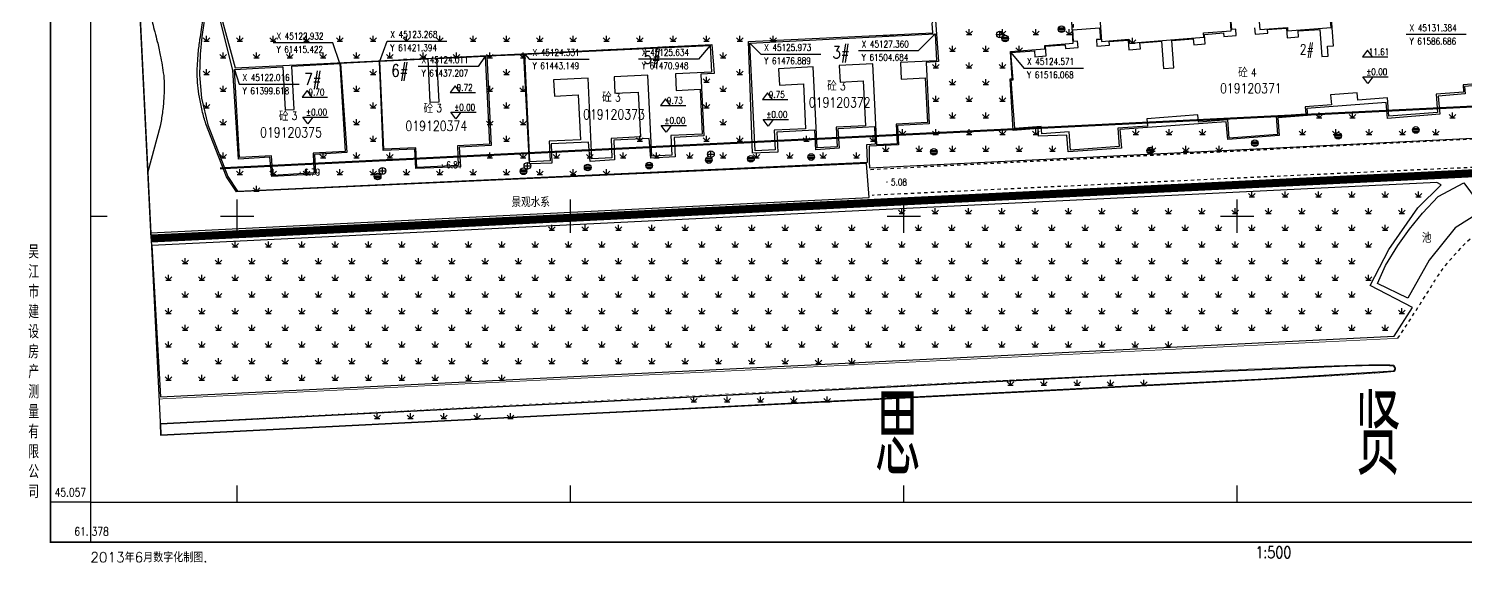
# Model space of a CAD drawing. Extents: x 61369 to 61739, y 45048 to 45284.
# Drawn here: x 61368.7 to 61584.2, y 45048.1 to 45128.1 of the extents above; entities that cross this region are included whole.
import ezdxf
from ezdxf.enums import TextEntityAlignment as Align

# ---------------------------------------------------------------- set-up
doc = ezdxf.new("R2010")
doc.units = 0
doc.header["$LTSCALE"] = 0.5
for name, pattern in [('CENTER', [50.8, 31.75, -6.35, 6.35, -6.35]), ('DASHED', [19.05, 12.7, -6.35]), ('X6', [2, 1, -1])]:
    doc.linetypes.add(name, pattern=pattern)
doc.layers.get('0').update_dxf_attribs({"linetype": 'CONTINUOUS'})
for name, color, linetype, lineweight in [('0建筑退界', 6, 'CONTINUOUS', 18), ('0红线', 1, 'CENTER', 13), ('2建筑轮廓', 7, 'CONTINUOUS', 20), ('2绿化', 8, 'CONTINUOUS', 13)]:
    doc.layers.add(name, color=color, linetype=linetype, lineweight=lineweight)
for name, color, linetype in [('COMPONENT', 4, 'CONTINUOUS'), ('DLSS', 4, 'CONTINUOUS'), ('GCD', 1, 'CONTINUOUS'), ('JMD', 6, 'CONTINUOUS'), ('STAIR', 2, 'CONTINUOUS'), ('SXSS', 5, 'CONTINUOUS'), ('TK', 7, 'CONTINUOUS'), ('ZBTZ', 3, 'CONTINUOUS'), ('ZJ', 7, 'CONTINUOUS')]:
    doc.layers.add(name, color=color, linetype=linetype)
doc.styles.add('HZ', font='rs.shx', dxfattribs={"width": 0.8, "bigfont": 'hztxt.shx'})
doc.styles.add('样式 1', font='txt.shx', dxfattribs={"width": 0.8, "bigfont": 'gbcbig.shx'})
doc.linetypes.add('10421', pattern='A,2,[150,AAA.SHX,S=1,R=0,X=0,Y=1],1e-11', length=2)
doc.linetypes.add('1161', pattern='A,0,[149,AAA.SHX,S=0.15,R=0,X=0,Y=0],-1.6', length=1.6)
doc.linetypes.add('443', pattern='A,9.4,[169,AAA.SHX,S=1,R=0,X=0,Y=0.15],0.6', length=10)

# ---------------------------------------------------------------- blocks, each defined once
blk = doc.blocks.new('gc124')
for p, q in [((-1, 1), (0, 0)), ((-0.8, 0), (0.8, 0)), ((0, 0), (0, 1.6)), ((0, 0), (1, 1))]:
    blk.add_line(p, q)
blk = doc.blocks.new('GC200')
at = {"linetype": 'Continuous', "const_width": 0.2, "flags": 128}
blk.add_lwpolyline([(-0.1, 0, 1), (0.1, 0, 1)], format="xyb", close=True, dxfattribs=at)
blk = doc.blocks.new('gcbj0103')
for p, q in [((-1, 0), (1, 0)), ((-0.9, 0.43), (0.9, 0.43)), ((-0.88, -0.47), (0.88, -0.47))]:
    blk.add_line(p, q)
blk.add_circle((0, 0), 1)
blk = doc.blocks.new('gcbj0102')
for p, q in [((-1, 0), (1, 0)), ((0, -1), (0, 1))]:
    blk.add_line(p, q)
blk.add_circle((0, 0), 1)

msp = doc.modelspace()

# ---------------------------------------------------------------- linework, layer by layer
at = {"linetype": 'Continuous'}
for p, q in [((61504.68, 45127.36), (61502.16, 45124.84)), ((61584.32, 45127.26), (61575.35, 45127.26)), ((61414.37, 45126.04), (61405.4, 45126.04)), ((61415.42, 45122.93), (61414.37, 45126.04)), ((61421.39, 45123.27), (61422.49, 45126.3)), ((61422.49, 45126.3), (61431.46, 45126.3)), ((61470.95, 45125.63), (61469.19, 45123.59)), ((61476.89, 45125.97), (61478.56, 45124.33)), ((61502.16, 45124.84), (61493.18, 45124.84)), ((61516.07, 45124.57), (61517.98, 45122.21)), ((61436.14, 45122.47), (61427.16, 45122.47)), ((61437.21, 45124.01), (61436.14, 45122.47)), ((61443.15, 45124.33), (61443.81, 45123.59)), ((61443.81, 45123.59), (61452.78, 45123.59)), ((61469.19, 45123.59), (61460.21, 45123.59)), ((61478.56, 45124.33), (61487.53, 45124.33)), ((61399.62, 45122.02), (61400.32, 45119.81)), ((61517.98, 45122.21), (61526.95, 45122.21)), ((61400.32, 45119.81), (61409.3, 45119.81))]:
    msp.add_line(p, q, dxfattribs=at)
at = {"linetype": 'Continuous', "flags": 128}
for points in [[(61722.21, 45255.42), (61726.1, 45191.78), (61726.28, 45113.41), (61387.09, 45096.66), (61379.71, 45246.23), (61452.77, 45254.46), (61454.39, 45250.75), (61455.82, 45247.93), (61457.5, 45244.9), (61459.17, 45242.2), (61460.76, 45239.87), (61461.94, 45238.24), (61463.27, 45236.51), (61464.06, 45235.52), (61644.52, 45249.52)], [(61388.49, 45068.86), (61530.65, 45076.03), (61552.59, 45076.97), (61566.5, 45077.53), (61571.04, 45077.64), (61572.86, 45077.6), (61573.44, 45077.55), (61573.64, 45077.3), (61573.68, 45077.06), (61573.5, 45076.77), (61554.07, 45075.54), (61536.55, 45074.66), (61515.23, 45073.55), (61388.58, 45067.16)]]:
    msp.add_lwpolyline(points, close=True, dxfattribs=at)
at = {"layer": '0建筑退界', "linetype": 'DASHED', "ltscale": 0.0003, "const_width": 0.3}
msp.add_lwpolyline([(61706.26, 45122.44), (61397.44, 45107.19)], dxfattribs=at)
msp.add_lwpolyline([(61706.26, 45122.44), (61397.44, 45107.19)], dxfattribs=at)
at = {"layer": '0红线', "linetype": 'CENTER', "ltscale": 0.00075, "const_width": 1.2}
msp.add_lwpolyline([(61387.09, 45096.66), (61726.28, 45113.41), (61726.1, 45191.78), (61722.21, 45255.42)], dxfattribs=at)
at = {"layer": '2绿化', "color": 1}
msp.add_line((61387.09, 45096.67), (61726.18, 45113.41), dxfattribs=at)
at = {"layer": 'DLSS', "linetype": 'X6', "flags": 128}
for points in [[(61529.16, 45134.16), (61525.23, 45133.87), (61525.42, 45128.02), (61525.42, 45128.02)], [(61497.02, 45127.02), (61499.07, 45127.15)], [(61444.94, 45124.45), (61447.05, 45124.58)], [(61456.13, 45125.01), (61454.27, 45124.93)], [(61465.32, 45125.46), (61463.26, 45125.36)], [(61426.45, 45123.56), (61424.97, 45123.53)], [(61495, 45107.04), (61586.39, 45111.66)], [(61574.11, 45081.68), (61575.05, 45083.12), (61575.92, 45084.46), (61576.71, 45085.69), (61577.43, 45086.82), (61578.09, 45087.85), (61578.67, 45088.77), (61579.18, 45089.59), (61579.62, 45090.31), (61580.05, 45090.98), (61580.53, 45091.66), (61581.05, 45092.36), (61581.62, 45093.07), (61582.23, 45093.79), (61582.89, 45094.53), (61583.6, 45095.28), (61584.35, 45096.05), (61585.1, 45096.8), (61585.8, 45097.51), (61586.46, 45098.19), (61587.06, 45098.83), (61587.61, 45099.43), (61588.11, 45100), (61588.56, 45100.52), (61588.96, 45101.01), (61589.31, 45101.46), (61589.62, 45101.89), (61589.89, 45102.29), (61590.12, 45102.66), (61590.31, 45103), (61590.46, 45103.31), (61590.56, 45103.6), (61590.62, 45103.85), (61590.66, 45104.09), (61590.69, 45104.33), (61590.72, 45104.57), (61590.74, 45104.8), (61590.76, 45105.03), (61590.76, 45105.26), (61590.77, 45105.48), (61590.76, 45105.71), (61590.75, 45105.92), (61590.74, 45106.11), (61590.71, 45106.29), (61590.67, 45106.45), (61590.63, 45106.59), (61590.58, 45106.71), (61590.52, 45106.82), (61590.45, 45106.9), (61590.37, 45106.98), (61590.29, 45107.04), (61590.2, 45107.1), (61590.11, 45107.16), (61590.02, 45107.2), (61589.91, 45107.24), (61589.81, 45107.28), (61589.69, 45107.3), (61589.55, 45107.32), (61589.35, 45107.34), (61589.08, 45107.36), (61588.76, 45107.37), (61588.37, 45107.37), (61587.92, 45107.38), (61587.42, 45107.37), (61586.85, 45107.37), (61584.9, 45107.3), (61580.23, 45107.1), (61572.85, 45106.76), (61562.75, 45106.3), (61549.94, 45105.71), (61534.42, 45104.98), (61516.18, 45104.12), (61495.23, 45103.14)]]:
    msp.add_lwpolyline(points, dxfattribs=at)
at = {"layer": 'DLSS', "linetype": 'Continuous', "const_width": 0.1, "flags": 128}
msp.add_lwpolyline([(61574.11, 45081.68), (61434.84, 45074.88), (61388.28, 45072.57)], dxfattribs=at)
at = {"layer": 'DLSS', "linetype": 'Continuous'}
msp.add_lwpolyline([(61435.1, 45069.47, 0.1, 0.0902, 0), (61467.47, 45071.06, 0.0902, 0.0817, 0), (61495.53, 45072.45, 0.0817, 0.0745, 0), (61519.3, 45073.65, 0.0745, 0.0686, 0), (61538.76, 45074.65, 0.0686, 0.064, 0), (61553.92, 45075.45, 0.064, 0.0607, 0), (61564.78, 45076.06, 0.0607, 0.0587, 0), (61571.34, 45076.47, 0.0587, 0.058, 0), (61573.6, 45076.68, 0.058, 0.058, 0), (61573.69, 45076.79, 0.058, 0.058, 0), (61573.75, 45076.91, 0.058, 0.0579, 0), (61573.78, 45077.03, 0.0579, 0.0579, 0), (61573.79, 45077.16, 0.0579, 0.0578, 0), (61573.76, 45077.28, 0.0578, 0.0578, 0), (61573.7, 45077.41, 0.0578, 0.0577, 0), (61573.62, 45077.55, 0.0577, 0.0577, 0), (61573.51, 45077.68, 0.0577, 0.0573, 0), (61572.31, 45077.76, 0.0573, 0.0563, 0), (61568.97, 45077.71, 0.0563, 0.0547, 0), (61563.49, 45077.54, 0.0547, 0.0524, 0), (61555.86, 45077.25, 0.0524, 0.0494, 0), (61546.1, 45076.84, 0.0494, 0.0458, 0), (61534.19, 45076.3, 0.0458, 0.0415, 0), (61520.15, 45075.64, 0.0415, 0.0366, 0), (61503.96, 45074.85, 0.0366, 0.0315, 0), (61486.97, 45074.02, 0.0315, 0.0265, 0), (61470.52, 45073.2, 0.0265, 0.0217, 0), (61454.6, 45072.39, 0.0217, 0.017, 0), (61439.22, 45071.6, 0.017, 0.0125, 0), (61424.37, 45070.83, 0.0125, 0.00818, 0), (61410.06, 45070.07, 0.00818, 0.00401, 0), (61396.29, 45069.33, 0.00401, 0.00164, 0), (61388.46, 45068.9, 0, 0, 0)], format="xyseb", dxfattribs=at)
at = {"layer": 'DLSS', "linetype": 'Continuous', "const_width": 0.1, "elevation": 2.25, "flags": 128}
msp.add_lwpolyline([(61435.1, 45069.47), (61388.55, 45067.1)], dxfattribs=at)
at = {"layer": 'JMD', "linetype": 'Continuous', "flags": 128}
for points in [[(61587.84, 45120.01), (61583.87, 45119.71), (61583.95, 45118.61), (61579.86, 45118.31), (61580.06, 45115.56), (61572.74, 45115.01), (61572.53, 45117.75), (61568.1, 45117.42), (61568.01, 45118.52), (61564.01, 45118.22), (61564.12, 45116.72), (61560.19, 45116.43), (61560.27, 45115.33), (61555.84, 45115), (61556.04, 45112.25), (61548.82, 45111.71), (61548.61, 45114.45), (61544.18, 45114.12), (61544.09, 45115.22), (61536.45, 45114.64), (61536.54, 45113.54), (61532.1, 45113.21), (61532.31, 45110.47), (61524.98, 45109.92), (61524.78, 45112.66), (61520.68, 45112.35), (61520.6, 45113.45), (61516.63, 45113.15), (61516.08, 45120.46), (61516.38, 45120.48), (61516.07, 45124.57), (61519.59, 45124.84), (61519.66, 45123.94), (61521.37, 45124.07), (61521.26, 45125.51), (61524.2, 45125.73), (61524.24, 45125.19), (61526.14, 45125.33), (61526.07, 45126.3), (61525.47, 45126.25), (61525.34, 45127.98), (61525.34, 45127.98), (61529.36, 45128.28), (61529.49, 45126.55), (61528.89, 45126.51), (61528.96, 45125.54), (61530.86, 45125.68), (61530.82, 45126.23), (61533.66, 45126.44), (61533.77, 45125), (61535.48, 45125.13), (61535.41, 45126.03), (61538.63, 45126.27), (61538.94, 45122.18), (61540.51, 45122.3), (61540.2, 45126.39), (61543.42, 45126.63), (61543.49, 45125.73), (61545.2, 45125.86), (61545.09, 45127.3), (61547.94, 45127.52), (61547.98, 45126.97), (61549.87, 45127.11), (61549.8, 45128.08), (61549.2, 45128.03), (61549.07, 45129.76)], [(61552.62, 45128.29), (61552.69, 45127.32), (61554.59, 45127.47), (61554.55, 45128.02), (61557.39, 45128.23), (61557.5, 45126.78), (61559.21, 45126.91), (61559.15, 45127.81), (61562.37, 45128.05), (61562.67, 45123.96), (61563.64, 45124.04), (61563.53, 45125.53), (61564.43, 45125.6), (61564.12, 45129.69)]]:
    msp.add_lwpolyline(points, dxfattribs=at)
for points in [[(61504.68, 45127.36), (61504.88, 45123.34), (61499.49, 45123.07), (61499.61, 45120.6), (61503.21, 45120.78), (61503.55, 45114.06), (61498.85, 45113.82), (61499, 45110.88), (61495.97, 45110.73), (61495.37, 45122.86), (61490.3, 45122.61), (61490.43, 45120.14), (61493.92, 45120.31), (61494.26, 45113.59), (61489.86, 45113.37), (61490.01, 45110.43), (61486.98, 45110.28), (61486.38, 45122.41), (61481.21, 45122.15), (61481.34, 45119.69), (61484.93, 45119.87), (61485.27, 45113.14), (61480.57, 45112.91), (61480.72, 45109.96), (61477.7, 45109.81), (61476.89, 45125.97)], [(61470.95, 45125.63), (61471.14, 45121.61), (61465.74, 45121.36), (61465.86, 45118.89), (61469.45, 45119.06), (61469.77, 45112.33), (61465.07, 45112.11), (61465.21, 45109.17), (61462.19, 45109.03), (61461.62, 45121.16), (61456.55, 45120.92), (61456.67, 45118.46), (61460.16, 45118.62), (61460.48, 45111.9), (61456.08, 45111.69), (61456.22, 45108.75), (61453.2, 45108.6), (61452.63, 45120.74), (61447.46, 45120.5), (61447.58, 45118.03), (61451.17, 45118.2), (61451.49, 45111.48), (61446.79, 45111.26), (61446.93, 45108.31), (61443.91, 45108.17), (61443.15, 45124.33)], [(61415.42, 45122.93), (61416.19, 45109.72), (61411.4, 45109.45), (61411.48, 45107.95), (61411.57, 45106.5), (61405.35, 45106.14), (61405.18, 45109.09), (61400.38, 45108.81), (61399.62, 45122.02), (61406.84, 45122.43), (61407.21, 45115.95), (61408.58, 45116.02), (61408.2, 45122.51)], [(61437.21, 45124.01), (61437.83, 45110.8), (61433.03, 45110.57), (61433.1, 45109.07), (61433.17, 45107.62), (61426.95, 45107.33), (61426.81, 45110.28), (61422.02, 45110.05), (61421.39, 45123.27), (61428.62, 45123.61), (61428.92, 45117.11), (61430.29, 45117.18), (61429.98, 45123.67)]]:
    msp.add_lwpolyline(points, close=True, dxfattribs=at)
at = {"layer": 'JMD', "linetype": '443', "const_width": 0.15, "flags": 128}
msp.add_lwpolyline([(61387.08, 45096.84), (61588.83, 45106.83)], dxfattribs=at)
at = {"layer": 'STAIR', "color": 1}
msp.add_line((61379.71, 45246.23), (61388.55, 45067.1), dxfattribs=at)
at = {"layer": 'SXSS', "linetype": '10421', "flags": 128}
for points in [[(61386.63, 45133.61, 0.017227), (61386.94, 45130.8, 0.026684), (61387.3, 45129, 0.002119), (61387.65, 45127.66, -0.00199), (61388.02, 45126.24, -0.015796), (61388.48, 45124.18, -0.010807), (61388.99, 45121.15)], [(61393.99, 45121.41, -0.010807), (61394.18, 45124.48, -0.015796), (61394.43, 45126.57, -0.00199), (61394.65, 45128.03, 0.002119), (61394.86, 45129.39, 0.026684), (61395.03, 45131.22, 0.017227), (61395.05, 45134.05)], [(61388.99, 45121.15, -0.015703), (61389.05, 45119.38, -0.015703), (61389, 45117.61, -0.018405), (61388.8, 45115.54, -0.018405), (61388.44, 45113.5)], [(61395.32, 45113.85, -0.018405), (61394.76, 45115.85, -0.018405), (61394.35, 45117.89, -0.015703), (61394.11, 45119.64, -0.015703), (61393.99, 45121.41)]]:
    msp.add_lwpolyline(points, format="xyb", dxfattribs=at)
for points in [[(61398.41, 45105.94), (61395.32, 45113.85)], [(61388.44, 45113.5), (61386.6, 45106.66)], [(61387.05, 45097.5), (61494.78, 45102.83), (61494.39, 45107.92), (61399.9, 45103.69)], [(61399.9, 45103.69), (61398.41, 45105.94)]]:
    msp.add_lwpolyline(points, dxfattribs=at)
at = {"layer": 'SXSS', "linetype": 'Continuous', "flags": 128}
msp.add_lwpolyline([(61575.6, 45087.73), (61571.03, 45089.93), (61572.24, 45092.62), (61574.09, 45095.62), (61575.82, 45098.08), (61577.77, 45100.48), (61580.15, 45102.96), (61584.01, 45105.02), (61586.99, 45100.97), (61582.7, 45098.27), (61578.8, 45093.4)], close=True, dxfattribs=at)
at = {"layer": 'TK', "linetype": 'Continuous'}
for p, q in [((61400, 45097.5), (61400, 45102.5)), ((61450, 45097.5), (61450, 45102.5)), ((61500, 45097.5), (61500, 45102.5)), ((61550, 45097.5), (61550, 45102.5)), ((61377.99, 45100), (61380.49, 45100)), ((61397.5, 45100), (61402.5, 45100)), ((61447.5, 45100), (61452.5, 45100)), ((61497.5, 45100), (61502.5, 45100)), ((61547.5, 45100), (61552.5, 45100)), ((61400, 45057.07), (61400, 45059.57)), ((61450, 45057.07), (61450, 45059.57)), ((61500, 45057.07), (61500, 45059.57)), ((61550, 45057.07), (61550, 45059.57)), ((61377.99, 45057.07), (61371.99, 45057.07)), ((61377.99, 45057.07), (61377.99, 45051.07))]:
    msp.add_line(p, q, dxfattribs=at)
at = {"layer": 'TK', "linetype": 'Continuous', "const_width": 0.25, "flags": 128}
msp.add_lwpolyline([(61371.99, 45051.07), (61738.99, 45051.07), (61738.99, 45273.07), (61371.99, 45273.07)], close=True, dxfattribs=at)
at = {"layer": 'TK', "linetype": 'Continuous', "flags": 128}
msp.add_lwpolyline([(61377.99, 45057.07), (61732.99, 45057.07), (61732.99, 45267.07), (61377.99, 45267.07)], close=True, dxfattribs=at)
at = {"layer": 'ZBTZ', "linetype": '1161', "flags": 128}
for points in [[(61515.95, 45120.64), (61516.24, 45120.67), (61515.98, 45124.71), (61521.17, 45125.11), (61521.15, 45125.64), (61525.39, 45126), (61524.92, 45134), (61529.28, 45134.31), (61529.37, 45132.79), (61549.03, 45134.29), (61548.98, 45135.82), (61552.5, 45136.09), (61552.55, 45134.6), (61563.26, 45135.4), (61564.46, 45136.89), (61572.4, 45137.59), (61572.73, 45139.31), (61576.49, 45139.49), (61577.1, 45137.93), (61584.28, 45138.49), (61584.34, 45143.65), (61586.17, 45143.74), (61586.21, 45143.43), (61589.62, 45143.71), (61588.14, 45163.12), (61587.47, 45164.89), (61586.26, 45166.28), (61584.73, 45167.17), (61582.96, 45167.47), (61574.69, 45166.99), (61574.83, 45164.03), (61575.32, 45164.06), (61575.54, 45159.94), (61579.71, 45160.12), (61579.73, 45159.57), (61585.03, 45159.89), (61585.25, 45155.79), (61585.57, 45155.81), (61586.1, 45148.15), (61582.11, 45147.89), (61582.16, 45146.81), (61578.06, 45146.57), (61578.2, 45143.9), (61570.48, 45143.47), (61570.28, 45146.24), (61562.2, 45145.87), (61562.36, 45143.89), (61558.34, 45143.72), (61558.43, 45142.64), (61553.94, 45142.35), (61554.06, 45139.67), (61546.47, 45139.16), (61546.24, 45141.82), (61530.32, 45140.91), (61530.52, 45138.27), (61522.76, 45137.93), (61522.61, 45140.65), (61518.47, 45140.45), (61518.36, 45141.52), (61514.46, 45141.37), (61514.05, 45148.93), (61514.34, 45148.95), (61514.06, 45153.04), (61519.26, 45153.29), (61519.28, 45153.87), (61523.68, 45154.12), (61523.4, 45158.07), (61523.17, 45160.59), (61522.93, 45160.56), (61522.7, 45165.38), (61522.47, 45166.32), (61522.24, 45166.48), (61522.01, 45166.6), (61520.79, 45167.12), (61518.98, 45167.49), (61516.66, 45167.22), (61515.04, 45166.41), (61514.12, 45165.58), (61512.89, 45164.05), (61512.67, 45163.62), (61512.46, 45163.04), (61512.28, 45162.25), (61512.21, 45161.3), (61513.98, 45138.83), (61514.27, 45138.35), (61514.63, 45138.17), (61515.17, 45137.94), (61515.8, 45137.84), (61516.68, 45137.79), (61517.61, 45137.7), (61518.53, 45137.62), (61519.21, 45137.58), (61519.97, 45130.38), (61504.73, 45129.39), (61505.18, 45123.25), (61503.37, 45123.1), (61503.8, 45113.85), (61499.04, 45113.61), (61499.19, 45110.73), (61494.78, 45110.52), (61494.82, 45108.24), (61494.87, 45107.26), (61586.33, 45111.78), (61588.08, 45111.93), (61589.05, 45112.45), (61590.09, 45113.5), (61590.96, 45114.86), (61591.5, 45116.12), (61591.71, 45117.76), (61589.82, 45142.05), (61586.43, 45141.8), (61586.66, 45137.07), (61576.87, 45136.42), (61577.27, 45131.32), (61581.5, 45131.65), (61581.53, 45131.2), (61586.87, 45131.54), (61587.12, 45127.49), (61587.62, 45127.52), (61588.2, 45119.85), (61584.11, 45119.49), (61584.2, 45118.36), (61580.16, 45118), (61580.4, 45115.3), (61572.53, 45114.69), (61572.36, 45117.08), (61560.45, 45116.15), (61560.56, 45115.11), (61556.09, 45114.75), (61556.31, 45112.11), (61548.61, 45111.52), (61548.33, 45114.16), (61532.42, 45113), (61532.67, 45110.2), (61524.66, 45109.68), (61524.43, 45112.17), (61520.22, 45112), (61520.16, 45113.15), (61516.39, 45112.88)], [(61504.25, 45128.98), (61504.56, 45129.58), (61503.93, 45136.82), (61505.38, 45137.31), (61506.09, 45137.89), (61506.25, 45138.44), (61505.75, 45144.7), (61504.92, 45143.54), (61504.27, 45142.7), (61503.75, 45142.21), (61503.06, 45141.92), (61502.27, 45141.83), (61497.69, 45141.52), (61497.85, 45138.63), (61497.45, 45138.62), (61497.9, 45133.41), (61480.76, 45132.55), (61480.61, 45134.69), (61437.77, 45131.85), (61437.72, 45130.82), (61431.98, 45130.54), (61431.88, 45131.59), (61415.97, 45130.76), (61416, 45129.75), (61410.18, 45129.42), (61410.13, 45130.49), (61406.5, 45130.33), (61406.35, 45132.48), (61403.77, 45132.29), (61400.78, 45132.21), (61398.97, 45132.03), (61399.09, 45129.32), (61397.8, 45129.23), (61399.73, 45122.28), (61471.2, 45125.76), (61471.54, 45121.43), (61469.54, 45121.32), (61470.02, 45112.06), (61465.53, 45111.81), (61465.71, 45108.92), (61462.03, 45108.74), (61461.81, 45111.66), (61456.51, 45111.41), (61456.62, 45108.45), (61452.93, 45108.21), (61452.72, 45111.13), (61447.12, 45110.87), (61447.21, 45107.98), (61443.83, 45107.87), (61442.99, 45124.22), (61437.44, 45124.02), (61438.11, 45110.64), (61433.28, 45110.39), (61433.52, 45107.44), (61426.81, 45107.15), (61426.67, 45110.07), (61421.9, 45109.85), (61421.36, 45123.21), (61415.52, 45122.94), (61416.48, 45109.58), (61411.63, 45109.27), (61411.77, 45106.32), (61405.23, 45105.99), (61404.93, 45108.85), (61400.23, 45108.56), (61399.37, 45121.93), (61397.53, 45129.28), (61397.18, 45134.06), (61397.3, 45136.55), (61396.86, 45146.37), (61399.45, 45146.46), (61399.89, 45136.51), (61397.37, 45136.41), (61397.32, 45134.13), (61401.23, 45134.5), (61401.18, 45136.03), (61400.57, 45136.05), (61400.49, 45137.94), (61401.01, 45137.95), (61400.99, 45139.15), (61400.41, 45139.13), (61400.32, 45141.12), (61400.89, 45141.22), (61400.82, 45142.1), (61400.18, 45142.13), (61400.11, 45144.04), (61400.64, 45144.08), (61400.61, 45145.34), (61400.11, 45145.35), (61400.07, 45147.6), (61400.58, 45147.63), (61400.58, 45148.17), (61399.07, 45148.18), (61398.66, 45155.7), (61398.54, 45155.96), (61398.3, 45156.19), (61398, 45156.27), (61392.92, 45155.98), (61393.35, 45146.93), (61393.6, 45142.18), (61394.18, 45140.75), (61394.87, 45138.1), (61395.29, 45133.79), (61395.25, 45130.67), (61394.73, 45126.95), (61394.45, 45124.35), (61394.36, 45121.25), (61394.67, 45117.73), (61395.62, 45113.73), (61398.59, 45105.96), (61400.04, 45103.76), (61494.56, 45108.12), (61494.44, 45110.77), (61495.77, 45110.86), (61495.65, 45113.44), (61490.11, 45113.11), (61490.28, 45110.21), (61486.82, 45109.97), (61486.63, 45112.93), (61480.96, 45112.6), (61481.12, 45109.64), (61477.28, 45109.49), (61476.69, 45126.21), (61504.33, 45127.54)], [(61568.85, 45130.76), (61573.02, 45131.19), (61572.64, 45135.97), (61565.41, 45135.49), (61563.56, 45133.57), (61554.71, 45132.91), (61553.66, 45132.92), (61552.58, 45132.87), (61552.61, 45132.11), (61553.03, 45132.14), (61553.37, 45128.04), (61557.52, 45128.35), (61557.56, 45127.84), (61564.08, 45128.32), (61563.95, 45129.82), (61568.91, 45130.17)], [(61548.86, 45131.81), (61549.44, 45131.85), (61549.36, 45132.75), (61529.3, 45131.2), (61529.65, 45126.22), (61533.74, 45126.58), (61533.79, 45125.99), (61544.99, 45126.89), (61544.97, 45127.53), (61549.08, 45127.85)], [(61569.96, 45089.63), (61572.73, 45095.03), (61577.11, 45101.25), (61580.59, 45104.7), (61579.96, 45105.07), (61387.21, 45095.63), (61388.52, 45072.9), (61573.54, 45082), (61576.28, 45086.3)], [(61515.23, 45073.55), (61536.55, 45074.66), (61554.07, 45075.54), (61573.5, 45076.77), (61573.68, 45077.06), (61573.64, 45077.3), (61573.44, 45077.55), (61572.86, 45077.6), (61571.04, 45077.64), (61566.5, 45077.53), (61552.59, 45076.97), (61530.65, 45076.03), (61388.49, 45068.86), (61388.58, 45067.16)]]:
    msp.add_lwpolyline(points, close=True, dxfattribs=at)
at = {"layer": 'ZJ', "color": 7, "linetype": 'Continuous', "flags": 128}
for points in [[(61570.27, 45123.93), (61569.52, 45124.93), (61568.77, 45123.93), (61572.57, 45123.93)], [(61570.36, 45120.94), (61569.61, 45119.94), (61568.86, 45120.94), (61572.66, 45120.94)], [(61411.25, 45117.87), (61410.5, 45118.87), (61409.75, 45117.87), (61413.55, 45117.87)], [(61433.47, 45118.59), (61432.72, 45119.59), (61431.97, 45118.59), (61435.77, 45118.59)], [(61480.29, 45117.53), (61479.54, 45118.53), (61478.79, 45117.53), (61482.59, 45117.53)], [(61465, 45116.63), (61464.25, 45117.63), (61463.5, 45116.63), (61467.3, 45116.63)], [(61411.34, 45114.89), (61410.59, 45113.89), (61409.84, 45114.89), (61413.64, 45114.88)], [(61433.56, 45115.6), (61432.81, 45114.6), (61432.06, 45115.6), (61435.86, 45115.6)], [(61465.09, 45113.64), (61464.34, 45112.64), (61463.59, 45113.64), (61467.39, 45113.64)], [(61480.38, 45114.54), (61479.63, 45113.54), (61478.88, 45114.54), (61482.68, 45114.53)]]:
    msp.add_lwpolyline(points, dxfattribs=at)

# ---------------------------------------------------------------- block references
at = {"layer": 'COMPONENT', "linetype": 'Continuous', "xscale": 0.5, "yscale": 0.5}
for name, p in [('gcbj0102', (61514.41, 45127.27, 4.27)), ('gcbj0103', (61515.21, 45126.68, 4.18)), ('gcbj0103', (61523.64, 45128.09, 4.51)), ('gcbj0103', (61552.65, 45110.96, 3.35)), ('gcbj0103', (61565.15, 45112.06, 3.34)), ('gcbj0103', (61576.8, 45112.95, 3.15)), ('gcbj0102', (61471.07, 45109.33, 3.59)), ('gcbj0103', (61486.09, 45108.89, 3.48)), ('gcbj0103', (61504.5, 45109.67, 3.56)), ('gcbj0103', (61536.95, 45109.85, 3.52)), ('gcbj0102', (61421.79, 45106.8, 3.65)), ('gcbj0103', (61442.94, 45106.75, 3.63)), ('gcbj0102', (61443.53, 45107.58, 3.72)), ('gcbj0103', (61452.58, 45107.33, 3.58)), ('gcbj0103', (61461.81, 45107.6, 3.55)), ('gcbj0103', (61470.75, 45108.44, 3.52)), ('gcbj0103', (61477.07, 45108.61, 3.44)), ('gcbj0103', (61421.08, 45105.98, 3.58))]:
    msp.add_blockref(name, p, dxfattribs=at)
at = {"layer": 'GCD', "linetype": 'Continuous'}
ref = msp.add_blockref('GC200', (61430.77, 45107.71, 6.8), dxfattribs=dict(at, xscale=0.5, yscale=0.5, zscale=0.5))
ref.add_attrib('height', '6.81', dxfattribs={"linetype": 'Continuous', "height": 1, "style": 'HZ', "width": 0.8}).set_placement((61431.37, 45107.71, 6.8), align=Align.MIDDLE_LEFT)
ref = msp.add_blockref('GC200', (61409.46, 45106.61, 6.79), dxfattribs=dict(at, xscale=0.5, yscale=0.5, zscale=0.5))
ref.add_attrib('height', '6.79', dxfattribs={"linetype": 'Continuous', "height": 1, "style": 'HZ', "width": 0.8}).set_placement((61410.06, 45106.61, 6.79), align=Align.MIDDLE_LEFT)
ref = msp.add_blockref('GC200', (61497.47, 45105.13, 5.08), dxfattribs=dict(at, xscale=0.5, yscale=0.5, zscale=0.5))
ref.add_attrib('height', '5.08', dxfattribs={"linetype": 'Continuous', "height": 1, "style": 'HZ', "width": 0.8}).set_placement((61498.07, 45105.13, 5.08), align=Align.MIDDLE_LEFT)
ref = msp.add_blockref('GC200', (61497.47, 45105.13, 5.08), dxfattribs=dict(at, xscale=0.5, yscale=0.5, zscale=0.5))
ref.add_attrib('height', '5.08', dxfattribs={"linetype": 'Continuous', "height": 1, "style": 'HZ', "width": 0.8}).set_placement((61498.07, 45105.13, 5.08), align=Align.MIDDLE_LEFT)
at = {"layer": 'ZBTZ', "linetype": 'Continuous', "xscale": 0.5, "yscale": 0.5}
for p in [(61395.42, 45126.26), (61400.42, 45126.26), (61405.42, 45126.26), (61410.42, 45126.26), (61415.42, 45126.26), (61420.42, 45126.26), (61425.42, 45126.26), (61430.42, 45126.26), (61435.42, 45126.26), (61440.42, 45126.26), (61445.42, 45126.26), (61450.42, 45126.26), (61455.42, 45126.26), (61460.42, 45126.26), (61465.42, 45126.26), (61470.42, 45126.26), (61475.42, 45126.26), (61480.42, 45126.26), (61509.78, 45127.26), (61514.78, 45127.26), (61519.78, 45127.26), (61524.78, 45127.26), (61534.3, 45125.99), (61397.92, 45123.76), (61402.92, 45123.76), (61407.92, 45123.76), (61412.92, 45123.76), (61417.92, 45123.76), (61422.92, 45123.76), (61427.92, 45123.76), (61432.92, 45123.76), (61437.92, 45123.76), (61442.92, 45123.76), (61472.92, 45123.76), (61507.28, 45124.76), (61512.28, 45124.76), (61517.28, 45124.76), (61504.78, 45122.26), (61509.78, 45122.26), (61514.78, 45122.26), (61395.42, 45121.26), (61420.42, 45121.26), (61440.42, 45121.26), (61470.42, 45120.11), (61475.42, 45121.26), (61507.28, 45119.76), (61512.28, 45119.76), (61397.92, 45118.76), (61417.92, 45118.76), (61437.92, 45118.76), (61442.92, 45118.76), (61472.92, 45118.76), (61504.78, 45117.26), (61509.78, 45117.26), (61514.78, 45117.26), (61395.42, 45116.26), (61420.42, 45116.26), (61440.42, 45116.26), (61470.42, 45116.26), (61475.42, 45116.26), (61397.92, 45113.76), (61417.92, 45113.76), (61437.92, 45113.76), (61442.92, 45113.76), (61472.92, 45113.76), (61507.28, 45114.76), (61512.28, 45114.76), (61562.28, 45114.76), (61567.28, 45114.76), (61582.28, 45114.76), (61420.42, 45111.26), (61440.42, 45111.26), (61460.42, 45111.26), (61470.42, 45111.26), (61475.42, 45111.26), (61485.42, 45111.26), (61495.42, 45111.26), (61499.78, 45112.26), (61504.78, 45112.26), (61509.78, 45112.26), (61514.78, 45112.26), (61519.78, 45112.26), (61534.78, 45112.26), (61539.78, 45112.26), (61544.78, 45112.26), (61559.78, 45112.26), (61564.78, 45112.26), (61569.78, 45112.26), (61574.78, 45112.26), (61579.78, 45112.26), (61397.92, 45108.76), (61412.92, 45108.76), (61417.92, 45108.76), (61422.92, 45108.76), (61437.92, 45108.76), (61442.92, 45108.76), (61447.92, 45108.76), (61452.92, 45108.76), (61457.92, 45108.76), (61462.92, 45108.76), (61467.92, 45108.76), (61472.92, 45108.76), (61477.92, 45108.76), (61482.92, 45108.76), (61487.92, 45108.76), (61492.92, 45108.76), (61497.28, 45109.76), (61502.28, 45109.76), (61507.28, 45109.76), (61512.28, 45109.76), (61517.28, 45109.76), (61522.28, 45109.76), (61537.28, 45109.76), (61542.28, 45109.76), (61547.28, 45109.76), (61400.42, 45106.26), (61405.42, 45106.26), (61410.42, 45106.26), (61415.42, 45106.26), (61420.42, 45106.26), (61425.42, 45106.26), (61430.42, 45106.26), (61435.42, 45106.26), (61440.42, 45106.26), (61445.42, 45106.26), (61450.42, 45106.26), (61455.42, 45106.26), (61402.92, 45103.76), (61552.21, 45102.9), (61557.21, 45102.9), (61562.21, 45102.9), (61567.21, 45102.9), (61572.21, 45102.9), (61577.21, 45102.9), (61499.71, 45100.4), (61504.71, 45100.4), (61509.71, 45100.4), (61514.71, 45100.4), (61519.71, 45100.4), (61524.71, 45100.4), (61529.71, 45100.4), (61534.71, 45100.4), (61539.71, 45100.4), (61544.71, 45100.4), (61549.71, 45100.4), (61554.71, 45100.4), (61559.71, 45100.4), (61564.71, 45100.4), (61569.71, 45100.4), (61574.71, 45100.4), (61447.21, 45097.9), (61452.21, 45097.9), (61457.21, 45097.9), (61462.21, 45097.9), (61467.21, 45097.9), (61472.21, 45097.9), (61477.21, 45097.9), (61482.21, 45097.9), (61487.21, 45097.9), (61492.21, 45097.9), (61497.21, 45097.9), (61502.21, 45097.9), (61507.21, 45097.9), (61512.21, 45097.9), (61517.21, 45097.9), (61522.21, 45097.9), (61527.21, 45097.9), (61532.21, 45097.9), (61537.21, 45097.9), (61542.21, 45097.9), (61547.21, 45097.9), (61552.21, 45097.9), (61557.21, 45097.9), (61562.21, 45097.9), (61567.21, 45097.9), (61572.21, 45097.9), (61399.71, 45095.4), (61404.71, 45095.4), (61409.71, 45095.4), (61414.71, 45095.4), (61419.71, 45095.4), (61424.71, 45095.4), (61429.71, 45095.4), (61434.71, 45095.4), (61439.71, 45095.4), (61444.71, 45095.4), (61449.71, 45095.4), (61454.71, 45095.4), (61459.71, 45095.4), (61464.71, 45095.4), (61469.71, 45095.4), (61474.71, 45095.4), (61479.71, 45095.4), (61484.71, 45095.4), (61489.71, 45095.4), (61494.71, 45095.4), (61499.71, 45095.4), (61504.71, 45095.4), (61509.71, 45095.4), (61514.71, 45095.4), (61519.71, 45095.4), (61524.71, 45095.4), (61529.71, 45095.4), (61534.71, 45095.4), (61539.71, 45095.4), (61544.71, 45095.4), (61549.71, 45095.4), (61554.71, 45095.4), (61559.71, 45095.4), (61564.71, 45095.4), (61569.71, 45095.4), (61392.21, 45092.9), (61397.21, 45092.9), (61402.21, 45092.9), (61407.21, 45092.9), (61412.21, 45092.9), (61417.21, 45092.9), (61422.21, 45092.9), (61427.21, 45092.9), (61432.21, 45092.9), (61437.21, 45092.9), (61442.21, 45092.9), (61447.21, 45092.9), (61452.21, 45092.9), (61457.21, 45092.9), (61462.21, 45092.9), (61467.21, 45092.9), (61472.21, 45092.9), (61477.21, 45092.9), (61482.21, 45092.9), (61487.21, 45092.9), (61492.21, 45092.9), (61497.21, 45092.9), (61502.21, 45092.9), (61507.21, 45092.9), (61512.21, 45092.9), (61517.21, 45092.9), (61522.21, 45092.9), (61527.21, 45092.9), (61532.21, 45092.9), (61537.21, 45092.9), (61542.21, 45092.9), (61547.21, 45092.9), (61552.21, 45092.9), (61557.21, 45092.9), (61562.21, 45092.9), (61567.21, 45092.9), (61389.71, 45090.4), (61394.71, 45090.4), (61399.71, 45090.4), (61404.71, 45090.4), (61409.71, 45090.4), (61414.71, 45090.4), (61419.71, 45090.4), (61424.71, 45090.4), (61429.71, 45090.4), (61434.71, 45090.4), (61439.71, 45090.4), (61444.71, 45090.4), (61449.71, 45090.4), (61454.71, 45090.4), (61459.71, 45090.4), (61464.71, 45090.4), (61469.71, 45090.4), (61474.71, 45090.4), (61479.71, 45090.4), (61484.71, 45090.4), (61489.71, 45090.4), (61494.71, 45090.4), (61499.71, 45090.4), (61504.71, 45090.4), (61509.71, 45090.4), (61514.71, 45090.4), (61519.71, 45090.4), (61524.71, 45090.4), (61529.71, 45090.4), (61534.71, 45090.4), (61539.71, 45090.4), (61544.71, 45090.4), (61549.71, 45090.4), (61554.71, 45090.4), (61559.71, 45090.4), (61564.71, 45090.4), (61569.71, 45090.4), (61392.21, 45087.9), (61397.21, 45087.9), (61402.21, 45087.9), (61407.21, 45087.9), (61412.21, 45087.9), (61417.21, 45087.9), (61422.21, 45087.9), (61427.21, 45087.9), (61432.21, 45087.9), (61437.21, 45087.9), (61442.21, 45087.9), (61447.21, 45087.9), (61452.21, 45087.9), (61457.21, 45087.9), (61462.21, 45087.9), (61467.21, 45087.9), (61472.21, 45087.9), (61477.21, 45087.9), (61482.21, 45087.9), (61487.21, 45087.9), (61492.21, 45087.9), (61497.21, 45087.9), (61502.21, 45087.9), (61507.21, 45087.9), (61512.21, 45087.9), (61517.21, 45087.9), (61522.21, 45087.9), (61527.21, 45087.9), (61532.21, 45087.9), (61537.21, 45087.9), (61542.21, 45087.9), (61547.21, 45087.9), (61552.21, 45087.9), (61557.21, 45087.9), (61562.21, 45087.9), (61567.21, 45087.9), (61389.71, 45085.4), (61394.71, 45085.4), (61399.71, 45085.4), (61404.71, 45085.4), (61409.71, 45085.4), (61414.71, 45085.4), (61419.71, 45085.4), (61424.71, 45085.4), (61429.71, 45085.4), (61434.71, 45085.4), (61439.71, 45085.4), (61444.71, 45085.4), (61449.71, 45085.4), (61454.71, 45085.4), (61459.71, 45085.4), (61464.71, 45085.4), (61469.71, 45085.4), (61474.71, 45085.4), (61479.71, 45085.4), (61484.71, 45085.4), (61489.71, 45085.4), (61494.71, 45085.4), (61499.71, 45085.4), (61504.71, 45085.4), (61509.71, 45085.4), (61514.71, 45085.4), (61519.71, 45085.4), (61524.71, 45085.4), (61529.71, 45085.4), (61534.71, 45085.4), (61539.71, 45085.4), (61544.71, 45085.4), (61549.71, 45085.4), (61554.71, 45085.4), (61559.71, 45085.4), (61564.71, 45085.4), (61569.71, 45085.4), (61574.71, 45085.4), (61392.21, 45082.9), (61397.21, 45082.9), (61402.21, 45082.9), (61407.21, 45082.9), (61412.21, 45082.9), (61417.21, 45082.9), (61422.21, 45082.9), (61427.21, 45082.9), (61432.21, 45082.9), (61437.21, 45082.9), (61442.21, 45082.9), (61447.21, 45082.9), (61452.21, 45082.9), (61457.21, 45082.9), (61462.21, 45082.9), (61467.21, 45082.9), (61472.21, 45082.9), (61477.21, 45082.9), (61482.21, 45082.9), (61487.21, 45082.9), (61492.21, 45082.9), (61497.21, 45082.9), (61502.21, 45082.9), (61507.21, 45082.9), (61512.21, 45082.9), (61517.21, 45082.9), (61522.21, 45082.9), (61527.21, 45082.9), (61532.21, 45082.9), (61537.21, 45082.9), (61542.21, 45082.9), (61547.21, 45082.9), (61552.21, 45082.9), (61557.21, 45082.9), (61562.21, 45082.9), (61567.21, 45082.9), (61572.21, 45082.9), (61389.71, 45080.4), (61394.71, 45080.4), (61399.71, 45080.4), (61404.71, 45080.4), (61409.71, 45080.4), (61414.71, 45080.4), (61419.71, 45080.4), (61424.71, 45080.4), (61429.71, 45080.4), (61434.71, 45080.4), (61439.71, 45080.4), (61444.71, 45080.4), (61449.71, 45080.4), (61454.71, 45080.4), (61459.71, 45080.4), (61464.71, 45080.4), (61469.71, 45080.4), (61474.71, 45080.4), (61479.71, 45080.4), (61484.71, 45080.4), (61489.71, 45080.4), (61494.71, 45080.4), (61499.71, 45080.4), (61504.71, 45080.4), (61509.71, 45080.4), (61514.71, 45080.4), (61519.71, 45080.4), (61524.71, 45080.4), (61529.71, 45080.4), (61534.71, 45080.4), (61539.71, 45080.4), (61392.21, 45077.9), (61397.21, 45077.9), (61402.21, 45077.9), (61407.21, 45077.9), (61412.21, 45077.9), (61417.21, 45077.9), (61422.21, 45077.9), (61427.21, 45077.9), (61432.21, 45077.9), (61437.21, 45077.9), (61442.21, 45077.9), (61447.21, 45077.9), (61452.21, 45077.9), (61457.21, 45077.9), (61462.21, 45077.9), (61467.21, 45077.9), (61472.21, 45077.9), (61477.21, 45077.9), (61482.21, 45077.9), (61487.21, 45077.9), (61492.21, 45077.9), (61389.71, 45075.4), (61394.71, 45075.4), (61399.71, 45075.4), (61404.71, 45075.4), (61409.71, 45075.4), (61414.71, 45075.4), (61419.71, 45075.4), (61424.71, 45075.4), (61429.71, 45075.4), (61434.71, 45075.4), (61439.71, 45075.4), (61515.99, 45074.66), (61520.99, 45074.66), (61525.99, 45074.66), (61530.99, 45074.66), (61535.99, 45074.66), (61468.49, 45072.16), (61473.49, 45072.16), (61478.49, 45072.16), (61483.49, 45072.16), (61488.49, 45072.16), (61420.99, 45069.66), (61425.99, 45069.66), (61430.99, 45069.66), (61435.99, 45069.66), (61440.99, 45069.66)]:
    msp.add_blockref('gc124', p, dxfattribs=at)

# ---------------------------------------------------------------- texts
at = {"linetype": 'Continuous', "style": 'HZ', "width": 0.8}
for s, p in [('X 45131.384', (61575.85, 45127.76)), ('X 45122.932', (61405.9, 45126.54)), ('X 45123.268', (61422.99, 45126.8)), ('Y 61586.686', (61575.85, 45125.76)), ('Y 61415.422', (61405.9, 45124.54)), ('Y 61421.394', (61422.99, 45124.8)), ('X 45124.331', (61444.31, 45124.09)), ('X 45125.634', (61460.71, 45124.09)), ('X 45125.973', (61479.06, 45124.83)), ('X 45127.360', (61493.68, 45125.34)), ('X 45124.011', (61427.66, 45122.97)), ('Y 61443.149', (61444.31, 45122.09)), ('Y 61470.948', (61460.71, 45122.09)), ('Y 61476.889', (61479.06, 45122.83)), ('Y 61504.684', (61493.68, 45123.34)), ('X 45124.571', (61518.48, 45122.71)), ('X 45122.016', (61400.82, 45120.31)), ('Y 61437.207', (61427.66, 45120.97)), ('Y 61516.068', (61518.48, 45120.71)), ('Y 61399.618', (61400.82, 45118.31))]:
    msp.add_text(s, height=1, dxfattribs=at).set_placement(p)
at = {"layer": '2建筑轮廓', "color": 7, "lineweight": 9, "style": '样式 1', "width": 0.8}
msp.add_text('思       贤         路', height=12, dxfattribs=at).set_placement((61495.62, 45061.12))
at = {"layer": 'JMD', "linetype": 'Continuous', "style": 'HZ', "width": 0.8}
for s, height, p in [('5#', 1.837, (61462.26, 45123.67)), ('3#', 1.837, (61490.58, 45124.46)), ('2#', 1.5, (61560.44, 45124.94)), ('6#', 1.837, (61424.42, 45121.74)), ('7#', 1.837, (61411.36, 45120.45)), ('019120371', 1.5, (61552.05, 45119.2)), ('019120373', 1.5, (61456.52, 45115.29)), ('019120372', 1.5, (61490.38, 45117.08)), ('019120374', 1.5, (61429.88, 45113.55)), ('019120375', 1.5, (61408.08, 45112.59)), ('景观水系', 1.5, (61444.03, 45102.2))]:
    msp.add_text(s, height=height, dxfattribs=at).set_placement(p, align=Align.MIDDLE)
for p in [(61551.58, 45121.56), (61489.94, 45119.57), (61456.18, 45117.89), (61407.7, 45115.04), (61429.4, 45116.21)]:
    msp.add_text('砼', height=1.5, dxfattribs=at).set_placement(p, align=Align.MIDDLE_RIGHT)
for s, p in [('3', (61490.45, 45119.53)), ('4', (61552.08, 45121.59)), ('3', (61456.69, 45117.84)), ('3', (61429.9, 45116.23)), ('3', (61408.2, 45115.07))]:
    msp.add_text(s, height=1.2, dxfattribs=at).set_placement(p, align=Align.MIDDLE_LEFT)
at = {"layer": 'SXSS', "linetype": 'Continuous', "style": 'HZ', "width": 0.8}
msp.add_text('池', height=1.5, dxfattribs=at).set_placement((61578.42, 45096.84), align=Align.MIDDLE)
at = {"layer": 'TK', "linetype": 'Continuous', "style": 'HZ', "width": 0.8}
for s, p in [('吴', (61369.49, 45093.07)), ('江', (61369.49, 45090.07)), ('市', (61369.49, 45087.07)), ('建', (61369.49, 45084.07)), ('设', (61369.49, 45081.07)), ('房', (61369.49, 45078.07)), ('产', (61369.49, 45075.07)), ('测', (61369.49, 45072.07)), ('量', (61369.49, 45069.07)), ('有', (61369.49, 45066.07)), ('限', (61369.49, 45063.07)), ('公', (61369.49, 45060.07)), ('司', (61369.49, 45057.07))]:
    msp.add_text(s, height=2, dxfattribs=at).set_placement(p, align=Align.BOTTOM_CENTER)
for s, height, p in [('45.057', 1.25, (61374.99, 45058.57)), ('1:500', 1.75, (61555.41, 45049.56))]:
    msp.add_text(s, height=height, dxfattribs=at).set_placement(p, align=Align.MIDDLE)
msp.add_text('61.', height=1.25, dxfattribs=at).set_placement((61377.74, 45052.69), align=Align.MIDDLE_RIGHT)
msp.add_text('378', height=1.25, dxfattribs=at).set_placement((61378.19, 45052.69), align=Align.MIDDLE_LEFT)
at = {"layer": 'TK', "linetype": 'Continuous', "style": 'HZ'}
msp.add_text('2013年6月数字化制图.', height=1.5, dxfattribs=at).set_placement((61377.99, 45048.82), align=Align.MIDDLE_LEFT)
at = {"layer": 'ZJ', "color": 7, "linetype": 'Continuous', "style": 'HZ', "width": 0.8}
for s, p in [('11.61', (61569.73, 45124.17)), ('9.70', (61410.71, 45118.11)), ('9.72', (61432.93, 45118.83)), ('9.75', (61479.75, 45117.76)), ('9.73', (61464.46, 45116.87))]:
    msp.add_text(s, height=1, dxfattribs=at).set_placement(p)
for p in [(61569.36, 45121.19), (61410.34, 45115.14), (61432.56, 45115.85), (61479.38, 45114.79), (61464.09, 45113.89)]:
    msp.add_text('±0.00', height=1, rotation=359.9415, dxfattribs=at).set_placement(p)

doc.saveas('drawing.dxf')
